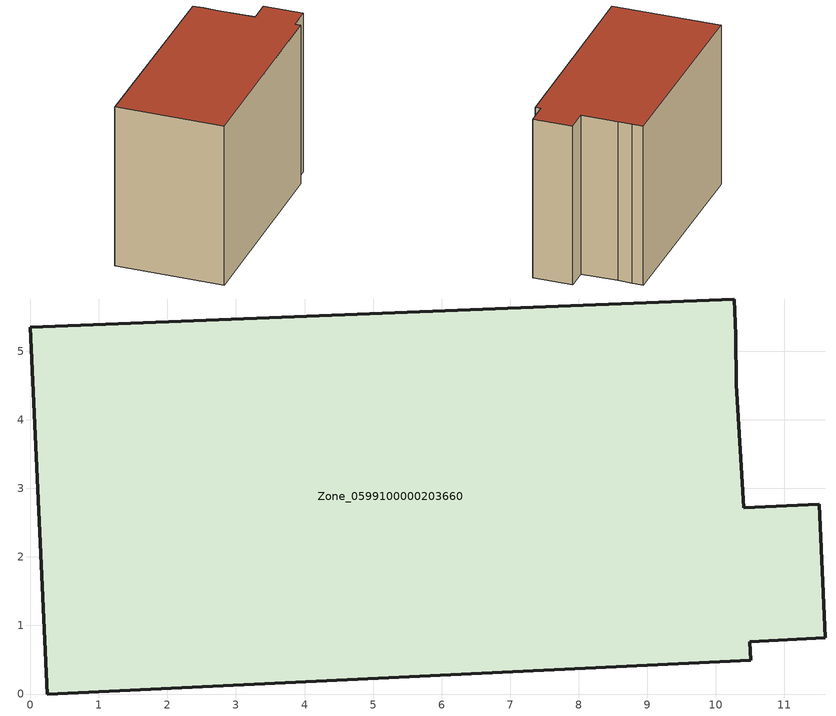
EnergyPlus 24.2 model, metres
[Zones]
Zone_0599100000203660
 floor ground (C_G): 10.3,4.51 10.4,2.72 11.51,2.77 11.6,0.82 10.5,0.76 10.51,0.49 0.25,0 0,5.35 10.27,5.76 10.29,5.23 z0
 wall outside (C_F): 0.25,0 10.51,0.49 10.5,0.76 11.6,0.82 11.51,2.77 10.4,2.72 10.3,4.51 10.29,5.23 10.27,5.76 0,5.35 0.25,0 z0:8.34
 roof outside (C_R): 10.4,2.72 10.3,4.51 10.29,5.23 10.27,5.76 0,5.35 0.25,0 10.51,0.49 10.5,0.76 11.6,0.82 11.51,2.77 z8.34
[BUILDING]
Pand.0599100000203660: North Axis=0; Terrain=City; Loads Convergence Tolerance Value=0.04; Temperature Convergence Tolerance Value=0.4; Solar Distribution=FullExterior; Maximum Number of Warmup Days=25; Minimum Number of Warmup Days=1
[Site:Location]
Rotterdam.The.Hague.AP_ZH_NLD Design_Conditions: Latitude=51.96; Longitude=4.45; Time Zone=1; Elevation=-4.5
[SITE:GROUNDTEMPERATURE:BUILDINGSURFACE]
18, 18, 18, 18, 18, 18, 18, 18, 18, 18, 18, 18
[MATERIAL] Thermal Absorptance=0.9; Solar Absorptance=0.7; Visible Absorptance=0.7
Name | Roughness | Thickness | Conductivity | Density | Specific Heat
G.TC.1946-1964 | MediumSmooth | 0.15 | 1 | 540 | 1210
F.TC.1946-1964 | Rough | 0.3 | 0.857143 | 1920 | 840
R.TC.1946-1964 | MediumRough | 0.2 | 0.235294 | 1500 | 1000
[CONSTRUCTION]
C_G: G.TC.1946-1964
C_F: F.TC.1946-1964
C_R: R.TC.1946-1964
[ZONE]
Zone_0599100000203660: Type=1; Multiplier=1; Ceiling Height=Autocalculate; Volume=Autocalculate; Floor Area=autocalculate; Part of Total Floor Area=Yes
[ZONEINFILTRATION:DESIGNFLOWRATE]
Infil_Zone_0599100000203660: Zone or ZoneList or Space or SpaceList=Zone_0599100000203660; Schedule=AlwaysOn; Design Flow Rate Calculation Method=Flow/Area; Flow Rate per Floor Area=0.003; Constant Term Coefficient=1; Temperature Term Coefficient=0; Velocity Term Coefficient=0; Velocity Squared Term Coefficient=0
[HVACTEMPLATE:ZONE:IDEALLOADSAIRSYSTEM]
Zone_0599100000203660: Maximum Heating Supply Air Temperature=50; Minimum Cooling Supply Air Temperature=13; Maximum Heating Supply Air Humidity Ratio=0.0156; Minimum Cooling Supply Air Humidity Ratio=0.0077; Heating Limit=NoLimit; Cooling Limit=NoLimit; Dehumidification Control Type=ConstantSensibleHeatRatio; Cooling Sensible Heat Ratio=0.7; Dehumidification Setpoint=60; Humidification Control Type=None; Humidification Setpoint=30; Outdoor Air Method=None; Outdoor Air Flow Rate per Person=0.00944; Outdoor Air Flow Rate per Zone Floor Area=0; Outdoor Air Flow Rate per Zone=0; Demand Controlled Ventilation Type=None; Outdoor Air Economizer Type=NoEconomizer; Heat Recovery Type=None; Sensible Heat Recovery Effectiveness=0.7; Latent Heat Recovery Effectiveness=0.65
[ZONECONTROL:THERMOSTAT]
ThermostatControl_Zone_0599100000203660: Zone or ZoneList=Zone_0599100000203660; Control Type Schedule=DualSetpointControlType; Control 1=Thermostat_Zone_0599100000203660; Temperature Difference Between Cutout And Setpoint=0
[THERMOSTATSETPOINT:DUALSETPOINT]
Thermostat_Zone_0599100000203660: Heating Setpoint Temperature Schedule=HeatingSetpoint_Zone_0599100000203660; Cooling Setpoint Temperature Schedule=CoolingSetpoint_Zone_0599100000203660
[SCHEDULE:COMPACT]
HeatingSetpoint_Zone_0599100000203660: Through: 12/31, For: AllDays, Until: 24:00, 21
CoolingSetpoint_Zone_0599100000203660: Through: 12/31, For: AllDays, Until: 24:00, 24
DualSetpointControlType: Through: 12/31, For: AllDays, Until: 24:00, 4
AlwaysOn: Through: 12/31, For: AllDays, Until: 24:00, 1
